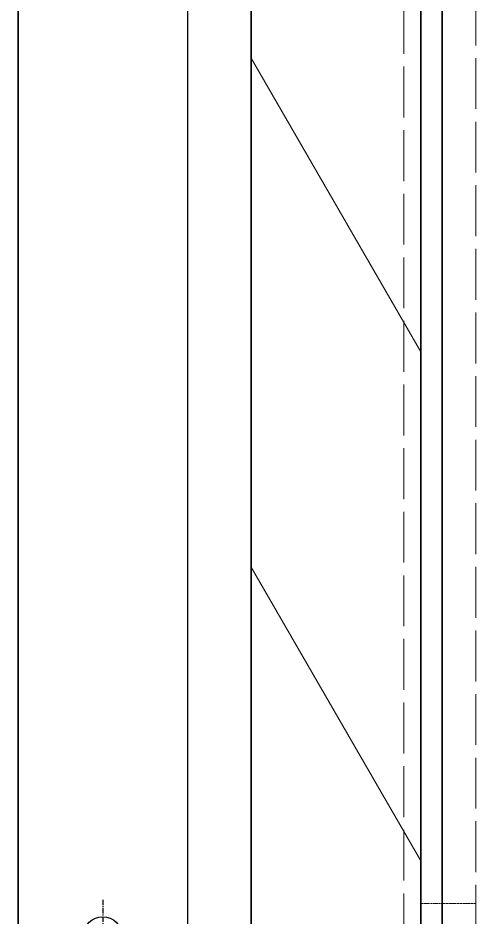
# Model space of a CAD drawing. Header units: millimetres. Extents: x 3026 to 35289, y 2869 to 25683.
# Drawn here: x 14471.1 to 14579.1, y 12553.4 to 12765.7 of the extents above; entities that cross this region are included whole.
import ezdxf

# ---------------------------------------------------------------- set-up
doc = ezdxf.new("R2010")
doc.units = ezdxf.units.MM
doc.linetypes.add('CENTER', pattern=[2, 1.25, -0.25, 0.25, -0.25])
doc.linetypes.add('DASHED', pattern=[15, 12, -3])
doc.layers.add('center', color=1, linetype='CENTER')

# ---------------------------------------------------------------- blocks, each defined once
blk = doc.blocks.new('A$C55E021B5')
at = {"color": 7, "lineweight": 35}
for p, q in [((1375, 38.5), (1375, 2102.5)), ((1415, 2102.5), (1415, 38.5)), ((1370, 2070.5), (1370, 209.79)), ((1370, 2070.5), (1370, 209.79)), ((1375, 70.5), (1375, 2070.5)), ((1375, 2070.5), (1375, 209.79))]:
    blk.add_line(p, q, dxfattribs=at)
at = {"color": 7, "linetype": 'DASHED', "lineweight": 13}
for p, q in [((1379, 2102.5), (1379, 1090.5)), ((1362, 2074.5), (1362, 66.5)), ((1370, 2074.5), (1370, 66.5))]:
    blk.add_line(p, q, dxfattribs=at)
at = {"color": 7, "lineweight": 13, "ltscale": 0.133334}
for p, q in [((1415, 1414.47), (1375, 1345.19)), ((1415, 1294.47), (1375, 1225.19))]:
    blk.add_line(p, q, dxfattribs=at)
at = {"color": 7, "linetype": 'DASHED', "lineweight": 13, "ltscale": 0.013334}
blk.add_line((1370, 1215.09), (1362, 1215.09), dxfattribs=at)
at = {"color": 7, "linetype": 'DASHED', "lineweight": 13, "ltscale": 0.008333}
blk.add_line((1375, 1215.09), (1370, 1215.09), dxfattribs=at)
blk = doc.blocks.new('A$C3FF200C2')
for p, q in [((0, 805), (0, 0)), ((40, 805), (40, 0))]:
    blk.add_line(p, q)
blk = doc.blocks.new('1')
blk.add_line((14471.14, 11344.23), (14471.14, 13650.23))
blk.add_circle((14491.14, 12549.23), 4.5)
at = {"layer": 'center'}
blk.add_line((14491.14, 12557.73), (14491.14, 12540.73), dxfattribs=at)
at = {"xscale": -1}
blk.add_blockref('A$C55E021B5', (15941.14, 11341.73), dxfattribs=at)
blk.add_blockref('A$C3FF200C2', (14471.14, 12034.23))

msp = doc.modelspace()

# ---------------------------------------------------------------- block references
msp.add_blockref('1', (0, 0))

doc.saveas('drawing.dxf')
